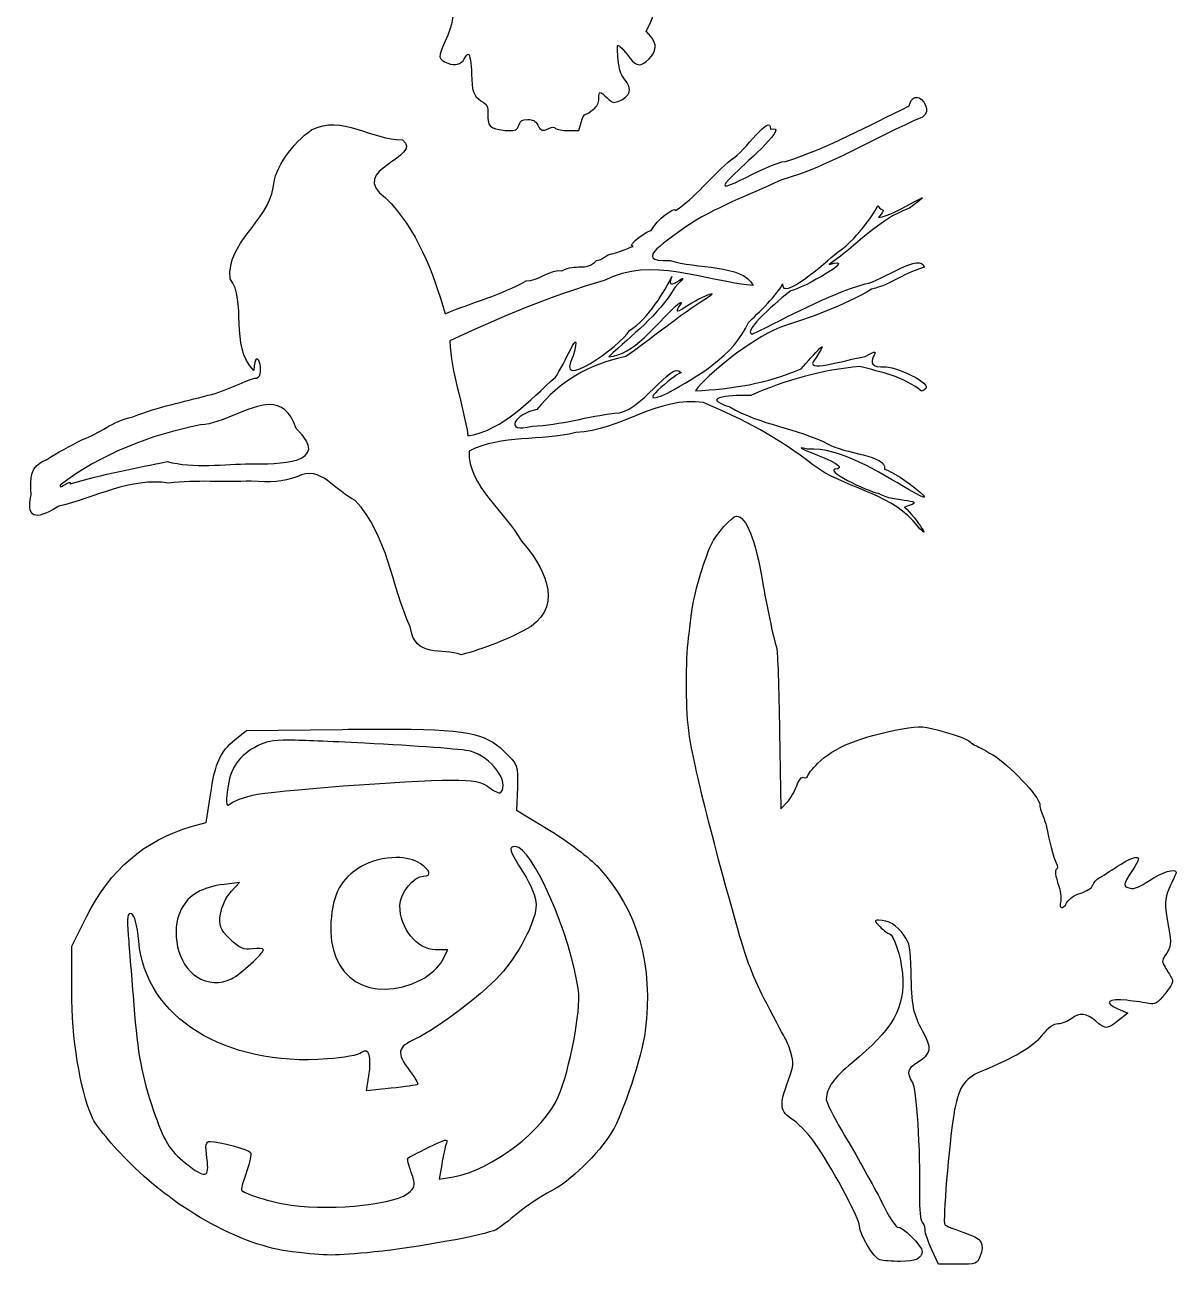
# Model space of a CAD drawing. Header units: centimetres. Extents: x -14 to 13.1, y -11.4 to 12.
# Drawn here: x -13.19 to -2.95, y -11.36 to -0.33 of the extents above; entities that cross this region are included whole.
import ezdxf

# ---------------------------------------------------------------- set-up
doc = ezdxf.new("R2010")
doc.units = ezdxf.units.CM
doc.header["$MEASUREMENT"] = 0
doc.layers.add('Layer 1', color=7, linetype='Continuous')

msp = doc.modelspace()

# ---------------------------------------------------------------- linework, layer by layer
at = {"layer": 'Layer 1'}
for points, knots in [([(-9.02652, -1.24631), (-9.06666, -1.22453), (-9.071, -1.21357), (-9.071, -1.13393), (-9.071, -1.13393), (-9.071, -1.04911), (-9.07343, -1.04415), (-9.13338, -1.0063), (-9.13338, -1.0063), (-9.2007, -0.9638), (-9.21604, -0.91981), (-9.2164, -0.76826), (-9.2164, -0.76826), (-9.21661, -0.67913), (-9.23231, -0.59235), (-9.24822, -0.59235), (-9.24822, -0.59235), (-9.2545, -0.59235), (-9.26948, -0.61074), (-9.28152, -0.63323), (-9.28152, -0.63323), (-9.30865, -0.68391), (-9.3641, -0.69923), (-9.42665, -0.67333), (-9.42665, -0.67333), (-9.51644, -0.63614), (-9.51835, -0.62026), (-9.45052, -0.47571), (-9.45052, -0.47571), (-9.38464, -0.33532), (-9.36136, -0.2014), (-9.39266, -0.14291), (-9.39266, -0.14291), (-9.40253, -0.12448), (-9.41423, -0.00515), (-9.41868, 0.12227), (-9.41868, 0.12227), (-9.42735, 0.37072), (-9.44251, 0.47366), (-9.49387, 0.63279), (-9.49387, 0.63279), (-9.53104, 0.74795), (-9.54671, 0.76392), (-9.58688, 0.72756), (-9.58688, 0.72756), (-9.62972, 0.68879), (-9.66583, 0.69621), (-9.69336, 0.74944), (-9.69336, 0.74944), (-9.72794, 0.81631), (-9.72475, 0.83482), (-9.66951, 0.88774), (-9.66951, 0.88774), (-9.64282, 0.91331), (-9.62098, 0.93946), (-9.62098, 0.94584), (-9.62098, 0.94584), (-9.62098, 0.95223), (-9.65083, 0.95345), (-9.68732, 0.94855), (-9.68732, 0.94855), (-9.76636, 0.93795), (-9.78213, 0.95516), (-9.78249, 1.05236), (-9.78249, 1.05236), (-9.78268, 1.10626), (-9.77411, 1.12672), (-9.74012, 1.15346), (-9.74012, 1.15346), (-9.71668, 1.1719), (-9.68028, 1.18699), (-9.65924, 1.18699), (-9.65924, 1.18699), (-9.61248, 1.18699), (-9.61065, 1.20331), (-9.65333, 1.23985), (-9.65333, 1.23985), (-9.67112, 1.25509), (-9.68568, 1.27748), (-9.68568, 1.28961), (-9.68568, 1.28961), (-9.68568, 1.30174), (-9.70388, 1.33131), (-9.72612, 1.35531), (-9.72612, 1.35531), (-9.77275, 1.40562), (-9.77673, 1.44026), (-9.74166, 1.49034), (-9.74166, 1.49034), (-9.71809, 1.52399), (-9.72143, 1.53263), (-9.80401, 1.65165), (-9.80401, 1.65165), (-9.852, 1.72082), (-9.91862, 1.83496), (-9.95206, 1.90531), (-9.95206, 1.90531), (-9.9855, 1.97566), (-10.07273, 2.12124), (-10.1459, 2.22883), (-10.1459, 2.22883), (-10.36162, 2.54602), (-10.6366, 2.99864), (-10.92809, 3.51632), (-10.92809, 3.51632), (-11.05006, 3.73293), (-11.40923, 4.23836), (-11.4971, 4.31703), (-11.4971, 4.31703), (-11.51697, 4.33482), (-11.54991, 4.38214), (-11.57029, 4.42217), (-11.57029, 4.42217), (-11.59067, 4.46221), (-11.65199, 4.54955), (-11.70655, 4.61628), (-11.70655, 4.61628), (-11.76562, 4.68851), (-11.83894, 4.80632), (-11.88775, 4.90745), (-11.88775, 4.90745), (-11.93285, 5.00087), (-11.98022, 5.09711), (-11.99303, 5.12133), (-11.99303, 5.12133), (-12.01345, 5.15995), (-12.01325, 5.17128), (-11.99142, 5.21351), (-11.99142, 5.21351), (-11.97773, 5.23999), (-11.9399, 5.28196), (-11.90735, 5.30679), (-11.90735, 5.30679), (-11.85803, 5.34441), (-11.82907, 5.35286), (-11.73344, 5.35753), (-11.73344, 5.35753), (-11.63408, 5.36239), (-11.61116, 5.35802), (-11.56243, 5.32495), (-11.56243, 5.32495), (-11.48867, 5.2749), (-11.43785, 5.19419), (-11.35343, 4.99307), (-11.35343, 4.99307), (-11.27967, 4.81735), (-11.15419, 4.59452), (-11.03471, 4.42708), (-11.03471, 4.42708), (-10.99462, 4.3709), (-10.91245, 4.22125), (-10.8521, 4.09452), (-10.8521, 4.09452), (-10.79176, 3.96779), (-10.68597, 3.77005), (-10.61702, 3.65509), (-10.61702, 3.65509), (-10.54807, 3.54013), (-10.45507, 3.37192), (-10.41034, 3.2813), (-10.41034, 3.2813), (-10.36562, 3.19067), (-10.27917, 3.04452), (-10.21824, 2.95651), (-10.21824, 2.95651), (-9.97287, 2.60211), (-9.8932, 2.47805), (-9.80044, 2.30598), (-9.80044, 2.30598), (-9.69463, 2.10969), (-9.65991, 2.05628), (-9.56865, 1.94935), (-9.56865, 1.94935), (-9.48214, 1.848), (-9.40933, 1.73436), (-9.32116, 1.56309), (-9.32116, 1.56309), (-9.27879, 1.4808), (-9.23793, 1.41346), (-9.23035, 1.41346), (-9.23035, 1.41346), (-9.22277, 1.41346), (-9.21657, 1.39582), (-9.21657, 1.37426), (-9.21657, 1.37426), (-9.21657, 1.31187), (-9.14608, 1.24132), (-9.07189, 1.22946), (-9.07189, 1.22946), (-9.02107, 1.22133), (-8.98413, 1.19648), (-8.89765, 1.11223), (-8.89765, 1.11223), (-8.75231, 0.97065), (-8.6268, 0.88704), (-8.49023, 0.84083), (-8.49023, 0.84083), (-8.36781, 0.79941), (-8.33159, 0.7769), (-8.14606, 0.62688), (-8.14606, 0.62688), (-8.04302, 0.54357), (-7.99752, 0.51887), (-7.87916, 0.48202), (-7.87916, 0.48202), (-7.80068, 0.45759), (-7.70756, 0.43333), (-7.67223, 0.42812), (-7.67223, 0.42812), (-7.59327, 0.41647), (-7.5672, 0.37311), (-7.56686, 0.25284), (-7.56686, 0.25284), (-7.56662, 0.17146), (-7.56843, 0.16792), (-7.60996, 0.16792), (-7.60996, 0.16792), (-7.6338, 0.16792), (-7.69903, 0.18337), (-7.75492, 0.20224), (-7.75492, 0.20224), (-7.8655, 0.23959), (-7.90631, 0.23506), (-7.90631, 0.1854), (-7.90631, 0.1854), (-7.90631, 0.16777), (-7.91791, 0.14685), (-7.93208, 0.13892), (-7.93208, 0.13892), (-7.9534, 0.12699), (-7.94572, 0.11515), (-7.8876, 0.07038), (-7.8876, 0.07038), (-7.62856, -0.12916), (-7.59897, -0.15797), (-7.59897, -0.21063), (-7.59897, -0.21063), (-7.59897, -0.23888), (-7.61328, -0.29007), (-7.63078, -0.32438), (-7.63078, -0.32438), (-7.63078, -0.32438), (-7.66259, -0.38677), (-7.66259, -0.38677), (-7.66259, -0.38677), (-7.66259, -0.38677), (-7.62269, -0.43418), (-7.62269, -0.43418), (-7.62269, -0.43418), (-7.56539, -0.50228), (-7.57026, -0.56687), (-7.63779, -0.6344), (-7.63779, -0.6344), (-7.70851, -0.70512), (-7.74799, -0.7042), (-7.80452, -0.63051), (-7.80452, -0.63051), (-7.86649, -0.54972), (-7.90765, -0.50741), (-7.91608, -0.51584), (-7.91608, -0.51584), (-7.91997, -0.51973), (-7.91828, -0.57529), (-7.91234, -0.6393), (-7.91234, -0.6393), (-7.90361, -0.73323), (-7.89262, -0.76689), (-7.85539, -0.81373), (-7.85539, -0.81373), (-7.78175, -0.9064), (-7.80004, -0.96943), (-7.91304, -1.01239), (-7.91304, -1.01239), (-7.9555, -1.02853), (-7.96513, -1.02546), (-8.01084, -0.98116), (-8.01084, -0.98116), (-8.03872, -0.95414), (-8.06665, -0.93203), (-8.0729, -0.93203), (-8.0729, -0.93203), (-8.07915, -0.93203), (-8.08426, -0.95686), (-8.08426, -0.98721), (-8.08426, -0.98721), (-8.08426, -1.02897), (-8.09637, -1.05257), (-8.13403, -1.08427), (-8.13403, -1.08427), (-8.1614, -1.1073), (-8.19265, -1.12615), (-8.20347, -1.12615), (-8.20347, -1.12615), (-8.21429, -1.12615), (-8.2319, -1.15891), (-8.24261, -1.19894), (-8.24261, -1.19894), (-8.24261, -1.19894), (-8.26208, -1.27173), (-8.26208, -1.27173), (-8.26208, -1.27173), (-8.26208, -1.27173), (-8.35596, -1.27173), (-8.35596, -1.27173), (-8.35596, -1.27173), (-8.4076, -1.27173), (-8.45838, -1.26319), (-8.46881, -1.25276), (-8.46881, -1.25276), (-8.48332, -1.23825), (-8.49757, -1.23825), (-8.52942, -1.25276), (-8.52942, -1.25276), (-8.58874, -1.27979), (-8.5967, -1.27742), (-8.62873, -1.2232), (-8.62873, -1.2232), (-8.65228, -1.18333), (-8.66797, -1.17467), (-8.71665, -1.17467), (-8.71665, -1.17467), (-8.76724, -1.17467), (-8.77884, -1.18177), (-8.796, -1.2232), (-8.796, -1.2232), (-8.8147, -1.26835), (-8.82188, -1.27168), (-8.89906, -1.27108), (-8.89906, -1.27108), (-8.94469, -1.27072), (-9.00204, -1.25957), (-9.0265, -1.2463), (-9.0265, -1.2463), (-9.0265, -1.2463), (-9.02652, -1.24631), (-9.02652, -1.24631)], [0, 0, 0, 0, 0.01176471, 0.01176471, 0.01176471, 0.01176471, 0.02352941, 0.02352941, 0.02352941, 0.02352941, 0.03529412, 0.03529412, 0.03529412, 0.03529412, 0.04705882, 0.04705882, 0.04705882, 0.04705882, 0.05882353, 0.05882353, 0.05882353, 0.05882353, 0.07058824, 0.07058824, 0.07058824, 0.07058824, 0.08235294, 0.08235294, 0.08235294, 0.08235294, 0.09411765, 0.09411765, 0.09411765, 0.09411765, 0.10588235, 0.10588235, 0.10588235, 0.10588235, 0.11764706, 0.11764706, 0.11764706, 0.11764706, 0.12941176, 0.12941176, 0.12941176, 0.12941176, 0.14117647, 0.14117647, 0.14117647, 0.14117647, 0.15294118, 0.15294118, 0.15294118, 0.15294118, 0.16470588, 0.16470588, 0.16470588, 0.16470588, 0.17647059, 0.17647059, 0.17647059, 0.17647059, 0.18823529, 0.18823529, 0.18823529, 0.18823529, 0.2, 0.2, 0.2, 0.2, 0.21176471, 0.21176471, 0.21176471, 0.21176471, 0.22352941, 0.22352941, 0.22352941, 0.22352941, 0.23529412, 0.23529412, 0.23529412, 0.23529412, 0.24705882, 0.24705882, 0.24705882, 0.24705882, 0.25882353, 0.25882353, 0.25882353, 0.25882353, 0.27058824, 0.27058824, 0.27058824, 0.27058824, 0.28235294, 0.28235294, 0.28235294, 0.28235294, 0.29411765, 0.29411765, 0.29411765, 0.29411765, 0.30588235, 0.30588235, 0.30588235, 0.30588235, 0.31764706, 0.31764706, 0.31764706, 0.31764706, 0.32941176, 0.32941176, 0.32941176, 0.32941176, 0.34117647, 0.34117647, 0.34117647, 0.34117647, 0.35294118, 0.35294118, 0.35294118, 0.35294118, 0.36470588, 0.36470588, 0.36470588, 0.36470588, 0.37647059, 0.37647059, 0.37647059, 0.37647059, 0.38823529, 0.38823529, 0.38823529, 0.38823529, 0.4, 0.4, 0.4, 0.4, 0.41176471, 0.41176471, 0.41176471, 0.41176471, 0.42352941, 0.42352941, 0.42352941, 0.42352941, 0.43529412, 0.43529412, 0.43529412, 0.43529412, 0.44705882, 0.44705882, 0.44705882, 0.44705882, 0.45882353, 0.45882353, 0.45882353, 0.45882353, 0.47058824, 0.47058824, 0.47058824, 0.47058824, 0.48235294, 0.48235294, 0.48235294, 0.48235294, 0.49411765, 0.49411765, 0.49411765, 0.49411765, 0.50588235, 0.50588235, 0.50588235, 0.50588235, 0.51764706, 0.51764706, 0.51764706, 0.51764706, 0.52941176, 0.52941176, 0.52941176, 0.52941176, 0.54117647, 0.54117647, 0.54117647, 0.54117647, 0.55294118, 0.55294118, 0.55294118, 0.55294118, 0.56470588, 0.56470588, 0.56470588, 0.56470588, 0.57647059, 0.57647059, 0.57647059, 0.57647059, 0.58823529, 0.58823529, 0.58823529, 0.58823529, 0.6, 0.6, 0.6, 0.6, 0.61176471, 0.61176471, 0.61176471, 0.61176471, 0.62352941, 0.62352941, 0.62352941, 0.62352941, 0.63529412, 0.63529412, 0.63529412, 0.63529412, 0.64705882, 0.64705882, 0.64705882, 0.64705882, 0.65882353, 0.65882353, 0.65882353, 0.65882353, 0.67058824, 0.67058824, 0.67058824, 0.67058824, 0.68235294, 0.68235294, 0.68235294, 0.68235294, 0.69411765, 0.69411765, 0.69411765, 0.69411765, 0.70588235, 0.70588235, 0.70588235, 0.70588235, 0.71764706, 0.71764706, 0.71764706, 0.71764706, 0.72941176, 0.72941176, 0.72941176, 0.72941176, 0.74117647, 0.74117647, 0.74117647, 0.74117647, 0.75294118, 0.75294118, 0.75294118, 0.75294118, 0.76470588, 0.76470588, 0.76470588, 0.76470588, 0.77647059, 0.77647059, 0.77647059, 0.77647059, 0.78823529, 0.78823529, 0.78823529, 0.78823529, 0.8, 0.8, 0.8, 0.8, 0.81176471, 0.81176471, 0.81176471, 0.81176471, 0.82352941, 0.82352941, 0.82352941, 0.82352941, 0.83529412, 0.83529412, 0.83529412, 0.83529412, 0.84705882, 0.84705882, 0.84705882, 0.84705882, 0.85882353, 0.85882353, 0.85882353, 0.85882353, 0.87058824, 0.87058824, 0.87058824, 0.87058824, 0.88235294, 0.88235294, 0.88235294, 0.88235294, 0.89411765, 0.89411765, 0.89411765, 0.89411765, 0.90588235, 0.90588235, 0.90588235, 0.90588235, 0.91764706, 0.91764706, 0.91764706, 0.91764706, 0.92941176, 0.92941176, 0.92941176, 0.92941176, 0.94117647, 0.94117647, 0.94117647, 0.94117647, 0.95294118, 0.95294118, 0.95294118, 0.95294118, 0.96470588, 0.96470588, 0.96470588, 0.96470588, 0.97647059, 0.97647059, 0.97647059, 0.97647059, 1, 1, 1, 1]), ([(-5.26001, -0.97647), (-5.28554, -0.97754), (-5.31023, -0.99883), (-5.3252, -1.05336), (-5.3252, -1.05336), (-5.68777, -1.22852), (-6.03805, -1.42469), (-6.423, -1.54628), (-6.423, -1.54628), (-6.57606, -1.55016), (-7.19493, -1.95451), (-6.87362, -1.65302), (-6.87362, -1.65302), (-6.75504, -1.53835), (-6.38148, -1.21335), (-6.55687, -1.25988), (-6.55687, -1.25988), (-6.55454, -1.10602), (-6.79123, -1.46712), (-6.90024, -1.52537), (-6.90024, -1.52537), (-7.07723, -1.66756), (-7.23701, -1.88218), (-7.40236, -1.9827), (-7.40236, -1.9827), (-7.40659, -1.94334), (-7.56908, -2.06585), (-7.61958, -2.1616), (-7.61958, -2.1616), (-7.62737, -2.145), (-7.84709, -2.29711), (-7.78057, -2.30268), (-7.78057, -2.30268), (-7.84897, -2.32531), (-7.83618, -2.3294), (-7.96893, -2.36887), (-7.96893, -2.36887), (-8.00986, -2.37169), (-8.05278, -2.42407), (-8.10628, -2.42859), (-8.10628, -2.42859), (-8.20533, -2.52946), (-8.2797, -2.4484), (-8.41432, -2.51916), (-8.41432, -2.51916), (-8.50853, -2.49561), (-8.62955, -2.61689), (-8.73132, -2.60824), (-8.73132, -2.60824), (-8.95216, -2.7344), (-9.20379, -2.7995), (-9.45141, -2.90085), (-9.45141, -2.90085), (-9.55786, -2.53568), (-9.70246, -2.14654), (-9.98339, -1.86899), (-9.98339, -1.86899), (-10.33486, -1.61869), (-9.63582, -1.50967), (-9.82987, -1.35492), (-9.82987, -1.35492), (-10.10243, -1.35681), (-10.37577, -1.12654), (-10.64003, -1.26534), (-10.64003, -1.26534), (-10.80638, -1.38346), (-10.97161, -1.60218), (-10.98067, -1.77866), (-10.98067, -1.77866), (-11.03692, -2.0882), (-11.39518, -2.26741), (-11.3646, -2.59181), (-11.3646, -2.59181), (-11.21062, -2.77934), (-11.37441, -3.19183), (-11.1531, -3.40645), (-11.1531, -3.40645), (-11.14331, -3.14874), (-11.03948, -3.44844), (-11.12971, -3.47313), (-11.12971, -3.47313), (-11.21191, -3.48252), (-11.39301, -3.58806), (-11.55967, -3.6269), (-11.55967, -3.6269), (-11.79251, -3.6896), (-11.9885, -3.72336), (-12.23149, -3.81874), (-12.23149, -3.81874), (-12.42655, -3.85969), (-12.51032, -3.96291), (-12.67713, -4.01904), (-12.67713, -4.01904), (-12.78931, -4.07784), (-12.90473, -4.1397), (-12.99562, -4.19744), (-12.99562, -4.19744), (-13.15204, -4.25658), (-13.14283, -4.36326), (-13.13521, -4.5117), (-13.13521, -4.5117), (-13.19147, -4.75841), (-13.05315, -4.71802), (-12.88763, -4.61272), (-12.88763, -4.61272), (-12.56781, -4.53781), (-12.24699, -4.3567), (-11.912, -4.40719), (-11.912, -4.40719), (-11.66172, -4.37819), (-11.42355, -4.40271), (-11.17648, -4.38952), (-11.17648, -4.38952), (-11.00314, -4.40428), (-10.89876, -4.39634), (-10.76991, -4.35269), (-10.76991, -4.35269), (-10.55608, -4.23957), (-10.43124, -4.48315), (-10.25162, -4.56195), (-10.25162, -4.56195), (-9.96223, -4.8743), (-9.93095, -5.31373), (-9.76244, -5.68787), (-9.76244, -5.68787), (-9.72221, -5.97357), (-9.47624, -5.86914), (-9.30884, -5.93545), (-9.30884, -5.93545), (-9.10891, -5.88313), (-8.88238, -5.79438), (-8.68803, -5.68364), (-8.68803, -5.68364), (-8.39489, -5.47683), (-8.58155, -5.1344), (-8.77338, -4.92598), (-8.77338, -4.92598), (-8.91513, -4.66005), (-9.25055, -4.43549), (-9.23892, -4.12303), (-9.23892, -4.12303), (-8.94627, -3.9755), (-8.60302, -4.03634), (-8.29016, -3.95831), (-8.29016, -3.95831), (-7.89334, -3.94405), (-7.55686, -3.62923), (-7.15354, -3.69157), (-7.15354, -3.69157), (-6.81032, -3.8378), (-6.47203, -4.01111), (-6.18214, -4.2452), (-6.18214, -4.2452), (-5.90478, -4.45283), (-5.51992, -4.48627), (-5.28837, -4.74359), (-5.28837, -4.74359), (-5.08042, -4.9933), (-5.2628, -4.71303), (-5.36401, -4.62092), (-5.36401, -4.62092), (-5.1186, -4.54587), (-5.46513, -4.58348), (-5.59865, -4.49825), (-5.59865, -4.49825), (-5.69172, -4.48222), (-6.11619, -4.28196), (-5.96118, -4.28128), (-5.96118, -4.28128), (-5.83169, -4.24698), (-6.47483, -4.0472), (-6.22815, -4.10629), (-6.22815, -4.10629), (-5.93753, -4.08498), (-5.59424, -4.31166), (-5.3227, -4.46789), (-5.3227, -4.46789), (-4.96862, -4.68016), (-5.41366, -4.31733), (-5.54415, -4.28277), (-5.54415, -4.28277), (-5.5152, -4.15952), (-5.90563, -4.14795), (-6.04926, -4.05808), (-6.04926, -4.05808), (-6.3277, -3.91886), (-6.64824, -3.88995), (-6.91939, -3.73063), (-6.91939, -3.73063), (-7.21271, -3.63371), (-6.87206, -3.62714), (-6.73153, -3.62812), (-6.73153, -3.62812), (-6.42629, -3.49254), (-6.0974, -3.39963), (-5.76337, -3.37183), (-5.76337, -3.37183), (-5.5758, -3.4185), (-5.36755, -3.46466), (-5.21447, -3.5893), (-5.21447, -3.5893), (-5.05165, -3.54278), (-5.42011, -3.38195), (-5.53047, -3.37332), (-5.53047, -3.37332), (-5.81443, -3.39419), (-5.48573, -3.14958), (-5.71485, -3.2825), (-5.71485, -3.2825), (-5.83651, -3.29685), (-6.23545, -3.42595), (-6.17716, -3.32903), (-6.17716, -3.32903), (-5.98931, -3.04967), (-6.17901, -3.2754), (-6.28565, -3.39099), (-6.28565, -3.39099), (-6.58806, -3.52227), (-6.90098, -3.5717), (-7.22545, -3.58681), (-7.22545, -3.58681), (-7.12083, -3.44479), (-6.74472, -3.1357), (-6.4755, -3.02273), (-6.4755, -3.02273), (-6.19291, -2.9341), (-5.91691, -2.8336), (-5.65862, -2.68384), (-5.65862, -2.68384), (-5.45317, -2.62877), (-5.42829, -2.56413), (-5.19034, -2.48827), (-5.19034, -2.48827), (-5.2142, -2.34904), (-5.56332, -2.60906), (-5.71386, -2.63682), (-5.71386, -2.63682), (-6.07019, -2.73681), (-6.38749, -2.92644), (-6.72034, -3.08296), (-6.72034, -3.08296), (-6.81613, -3.05959), (-6.48053, -2.77916), (-6.37796, -2.69729), (-6.37796, -2.69729), (-6.27641, -2.68217), (-5.7505, -2.38217), (-6.03683, -2.4629), (-6.03683, -2.4629), (-5.79139, -2.29987), (-5.60203, -2.06094), (-5.32222, -1.96376), (-5.32222, -1.96376), (-4.99591, -1.71967), (-5.44589, -2.0292), (-5.59567, -2.04687), (-5.59567, -2.04687), (-5.52283, -1.94542), (-5.55933, -2.00474), (-5.60289, -1.94112), (-5.60289, -1.94112), (-5.60137, -1.94475), (-5.75741, -2.22057), (-5.96343, -2.3564), (-5.96343, -2.3564), (-6.07268, -2.45042), (-6.46894, -2.80004), (-6.44938, -2.63433), (-6.44938, -2.63433), (-6.48629, -2.71923), (-6.67418, -2.90704), (-6.75344, -2.97895), (-6.75344, -2.97895), (-6.89076, -3.28187), (-7.19637, -3.45067), (-7.47403, -3.60847), (-7.47403, -3.60847), (-7.80735, -3.75804), (-7.41, -3.44929), (-7.35559, -3.42409), (-7.35559, -3.42409), (-7.44213, -3.31171), (-7.71092, -3.79338), (-7.94604, -3.78662), (-7.94604, -3.78662), (-8.16998, -3.81169), (-8.43095, -3.89338), (-8.67558, -3.90158), (-8.67558, -3.90158), (-8.94596, -3.97156), (-8.82553, -3.78494), (-8.63477, -3.75403), (-8.63477, -3.75403), (-8.4366, -3.5031), (-8.17116, -3.35034), (-7.84501, -3.28226), (-7.84501, -3.28226), (-7.62239, -3.12986), (-7.53297, -3.03988), (-7.19235, -2.80726), (-7.19235, -2.80726), (-6.93829, -2.65563), (-7.16171, -2.73658), (-7.31701, -2.8406), (-7.31701, -2.8406), (-7.50382, -2.96714), (-7.24951, -2.70774), (-7.40509, -2.83761), (-7.40509, -2.83761), (-7.57685, -2.99435), (-7.77468, -3.274), (-7.99654, -3.28375), (-7.99654, -3.28375), (-7.78411, -3.08974), (-7.56056, -2.91762), (-7.40808, -2.66891), (-7.40808, -2.66891), (-7.20021, -2.44997), (-7.5252, -2.76271), (-7.43421, -2.56938), (-7.43421, -2.56938), (-7.49281, -2.69293), (-7.64372, -2.94443), (-7.81242, -3.05185), (-7.81242, -3.05185), (-7.88958, -3.1865), (-8.49258, -3.61896), (-8.31156, -3.27728), (-8.31156, -3.27728), (-8.2281, -2.9426), (-8.39669, -3.37305), (-8.47056, -3.46489), (-8.47056, -3.46489), (-8.70377, -3.67457), (-8.92477, -3.92881), (-9.24862, -3.98866), (-9.24862, -3.98866), (-9.2905, -3.70541), (-9.40015, -3.42777), (-9.4111, -3.14242), (-9.4111, -3.14242), (-8.96498, -2.93453), (-8.51109, -2.74175), (-8.03736, -2.60521), (-8.03736, -2.60521), (-7.61413, -2.38515), (-7.15012, -2.61411), (-6.71214, -2.649), (-6.71214, -2.649), (-6.80256, -2.46103), (-7.22738, -2.50172), (-7.45064, -2.42805), (-7.45064, -2.42805), (-7.82445, -2.44988), (-7.43187, -2.22726), (-7.32026, -2.13369), (-7.32026, -2.13369), (-7.05673, -1.95532), (-6.75226, -1.84844), (-6.46556, -1.71343), (-6.46556, -1.71343), (-6.01984, -1.58555), (-5.62916, -1.33312), (-5.20578, -1.15184), (-5.20578, -1.15184), (-5.12523, -1.10364), (-5.19478, -0.97369), (-5.26002, -0.97642), (-5.26002, -0.97642), (-5.26002, -0.97642), (-5.26001, -0.97647), (-5.26001, -0.97647)], [0, 0, 0, 0, 0.0106383, 0.0106383, 0.0106383, 0.0106383, 0.0212766, 0.0212766, 0.0212766, 0.0212766, 0.03191489, 0.03191489, 0.03191489, 0.03191489, 0.04255319, 0.04255319, 0.04255319, 0.04255319, 0.05319149, 0.05319149, 0.05319149, 0.05319149, 0.06382979, 0.06382979, 0.06382979, 0.06382979, 0.07446809, 0.07446809, 0.07446809, 0.07446809, 0.08510638, 0.08510638, 0.08510638, 0.08510638, 0.09574468, 0.09574468, 0.09574468, 0.09574468, 0.10638298, 0.10638298, 0.10638298, 0.10638298, 0.11702128, 0.11702128, 0.11702128, 0.11702128, 0.12765957, 0.12765957, 0.12765957, 0.12765957, 0.13829787, 0.13829787, 0.13829787, 0.13829787, 0.14893617, 0.14893617, 0.14893617, 0.14893617, 0.15957447, 0.15957447, 0.15957447, 0.15957447, 0.17021277, 0.17021277, 0.17021277, 0.17021277, 0.18085106, 0.18085106, 0.18085106, 0.18085106, 0.19148936, 0.19148936, 0.19148936, 0.19148936, 0.20212766, 0.20212766, 0.20212766, 0.20212766, 0.21276596, 0.21276596, 0.21276596, 0.21276596, 0.22340426, 0.22340426, 0.22340426, 0.22340426, 0.23404255, 0.23404255, 0.23404255, 0.23404255, 0.24468085, 0.24468085, 0.24468085, 0.24468085, 0.25531915, 0.25531915, 0.25531915, 0.25531915, 0.26595745, 0.26595745, 0.26595745, 0.26595745, 0.27659574, 0.27659574, 0.27659574, 0.27659574, 0.28723404, 0.28723404, 0.28723404, 0.28723404, 0.29787234, 0.29787234, 0.29787234, 0.29787234, 0.30851064, 0.30851064, 0.30851064, 0.30851064, 0.31914894, 0.31914894, 0.31914894, 0.31914894, 0.32978723, 0.32978723, 0.32978723, 0.32978723, 0.34042553, 0.34042553, 0.34042553, 0.34042553, 0.35106383, 0.35106383, 0.35106383, 0.35106383, 0.36170213, 0.36170213, 0.36170213, 0.36170213, 0.37234043, 0.37234043, 0.37234043, 0.37234043, 0.38297872, 0.38297872, 0.38297872, 0.38297872, 0.39361702, 0.39361702, 0.39361702, 0.39361702, 0.40425532, 0.40425532, 0.40425532, 0.40425532, 0.41489362, 0.41489362, 0.41489362, 0.41489362, 0.42553191, 0.42553191, 0.42553191, 0.42553191, 0.43617021, 0.43617021, 0.43617021, 0.43617021, 0.44680851, 0.44680851, 0.44680851, 0.44680851, 0.45744681, 0.45744681, 0.45744681, 0.45744681, 0.46808511, 0.46808511, 0.46808511, 0.46808511, 0.4787234, 0.4787234, 0.4787234, 0.4787234, 0.4893617, 0.4893617, 0.4893617, 0.4893617, 0.5, 0.5, 0.5, 0.5, 0.5106383, 0.5106383, 0.5106383, 0.5106383, 0.5212766, 0.5212766, 0.5212766, 0.5212766, 0.53191489, 0.53191489, 0.53191489, 0.53191489, 0.54255319, 0.54255319, 0.54255319, 0.54255319, 0.55319149, 0.55319149, 0.55319149, 0.55319149, 0.56382979, 0.56382979, 0.56382979, 0.56382979, 0.57446809, 0.57446809, 0.57446809, 0.57446809, 0.58510638, 0.58510638, 0.58510638, 0.58510638, 0.59574468, 0.59574468, 0.59574468, 0.59574468, 0.60638298, 0.60638298, 0.60638298, 0.60638298, 0.61702128, 0.61702128, 0.61702128, 0.61702128, 0.62765957, 0.62765957, 0.62765957, 0.62765957, 0.63829787, 0.63829787, 0.63829787, 0.63829787, 0.64893617, 0.64893617, 0.64893617, 0.64893617, 0.65957447, 0.65957447, 0.65957447, 0.65957447, 0.67021277, 0.67021277, 0.67021277, 0.67021277, 0.68085106, 0.68085106, 0.68085106, 0.68085106, 0.69148936, 0.69148936, 0.69148936, 0.69148936, 0.70212766, 0.70212766, 0.70212766, 0.70212766, 0.71276596, 0.71276596, 0.71276596, 0.71276596, 0.72340426, 0.72340426, 0.72340426, 0.72340426, 0.73404255, 0.73404255, 0.73404255, 0.73404255, 0.74468085, 0.74468085, 0.74468085, 0.74468085, 0.75531915, 0.75531915, 0.75531915, 0.75531915, 0.76595745, 0.76595745, 0.76595745, 0.76595745, 0.77659574, 0.77659574, 0.77659574, 0.77659574, 0.78723404, 0.78723404, 0.78723404, 0.78723404, 0.79787234, 0.79787234, 0.79787234, 0.79787234, 0.80851064, 0.80851064, 0.80851064, 0.80851064, 0.81914894, 0.81914894, 0.81914894, 0.81914894, 0.82978723, 0.82978723, 0.82978723, 0.82978723, 0.84042553, 0.84042553, 0.84042553, 0.84042553, 0.85106383, 0.85106383, 0.85106383, 0.85106383, 0.86170213, 0.86170213, 0.86170213, 0.86170213, 0.87234043, 0.87234043, 0.87234043, 0.87234043, 0.88297872, 0.88297872, 0.88297872, 0.88297872, 0.89361702, 0.89361702, 0.89361702, 0.89361702, 0.90425532, 0.90425532, 0.90425532, 0.90425532, 0.91489362, 0.91489362, 0.91489362, 0.91489362, 0.92553191, 0.92553191, 0.92553191, 0.92553191, 0.93617021, 0.93617021, 0.93617021, 0.93617021, 0.94680851, 0.94680851, 0.94680851, 0.94680851, 0.95744681, 0.95744681, 0.95744681, 0.95744681, 0.96808511, 0.96808511, 0.96808511, 0.96808511, 0.9787234, 0.9787234, 0.9787234, 0.9787234, 1, 1, 1, 1]), ([(-7.35559, -3.42413), (-7.35453, -3.4255), (-7.35361, -3.42706), (-7.3526, -3.42861), (-7.3526, -3.42861), (-7.34721, -3.42201), (-7.349, -3.42108), (-7.35559, -3.42413)], [0, 0, 0, 0, 0.33333333, 0.33333333, 0.33333333, 0.33333333, 1, 1, 1, 1]), ([(-11.01525, -3.71027), (-10.91329, -3.70934), (-10.82806, -3.76118), (-10.77588, -3.92351), (-10.77588, -3.92351), (-10.44305, -4.2411), (-10.94528, -4.2384), (-11.18444, -4.23727), (-11.18444, -4.23727), (-11.40729, -4.23791), (-11.69876, -4.27855), (-11.92493, -4.21612), (-11.92493, -4.21612), (-12.18296, -4.27028), (-12.51059, -4.33075), (-12.78735, -4.41543), (-12.78735, -4.41543), (-12.77614, -4.36384), (-12.88681, -4.47515), (-12.87792, -4.42513), (-12.87792, -4.42513), (-12.5152, -4.15016), (-12.0736, -3.97877), (-11.62709, -3.88942), (-11.62709, -3.88942), (-11.43193, -3.88112), (-11.197, -3.71192), (-11.01524, -3.71027), (-11.01524, -3.71027), (-11.01524, -3.71027), (-11.01525, -3.71027), (-11.01525, -3.71027)], [0, 0, 0, 0, 0.11111111, 0.11111111, 0.11111111, 0.11111111, 0.22222222, 0.22222222, 0.22222222, 0.22222222, 0.33333333, 0.33333333, 0.33333333, 0.33333333, 0.44444444, 0.44444444, 0.44444444, 0.44444444, 0.55555556, 0.55555556, 0.55555556, 0.55555556, 0.66666667, 0.66666667, 0.66666667, 0.66666667, 0.77777778, 0.77777778, 0.77777778, 0.77777778, 1, 1, 1, 1]), ([(-4.69534, -11.29109), (-4.64811, -11.16687), (-4.67249, -11.12978), (-4.83879, -11.07286), (-4.83879, -11.07286), (-4.92343, -11.04389), (-4.99932, -11.01354), (-5.00743, -11.00543), (-5.00743, -11.00543), (-5.02662, -10.98624), (-4.96943, -10.28548), (-4.92759, -10.02697), (-4.92759, -10.02697), (-4.88931, -9.79051), (-4.83701, -9.70561), (-4.69241, -9.64524), (-4.69241, -9.64524), (-4.36796, -9.50978), (-4.23389, -9.43138), (-4.1485, -9.32718), (-4.1485, -9.32718), (-4.0869, -9.25201), (-4.04124, -9.21875), (-3.99961, -9.21875), (-3.99961, -9.21875), (-3.96659, -9.21875), (-3.91153, -9.1967), (-3.87727, -9.16974), (-3.87727, -9.16974), (-3.80911, -9.11613), (-3.7458, -9.12324), (-3.66472, -9.19363), (-3.66472, -9.19363), (-3.57917, -9.2679), (-3.56289, -9.26795), (-3.47008, -9.1942), (-3.47008, -9.1942), (-3.47008, -9.1942), (-3.37896, -9.12179), (-3.37896, -9.12179), (-3.37896, -9.12179), (-3.37896, -9.12179), (-3.46817, -9.08452), (-3.46817, -9.08452), (-3.46817, -9.08452), (-3.59768, -9.03041), (-3.55558, -8.9906), (-3.38813, -9.00885), (-3.38813, -9.00885), (-3.31314, -9.01702), (-3.22421, -9.03014), (-3.19049, -9.03799), (-3.19049, -9.03799), (-3.13963, -9.04984), (-3.1152, -9.03487), (-3.04703, -8.95004), (-3.04703, -8.95004), (-2.98397, -8.87157), (-2.97052, -8.83869), (-2.98916, -8.80859), (-2.98916, -8.80859), (-3.00252, -8.78702), (-3.02874, -8.74474), (-3.04742, -8.71463), (-3.04742, -8.71463), (-3.07485, -8.67045), (-3.07555, -8.65171), (-3.05106, -8.61747), (-3.05106, -8.61747), (-2.99281, -8.53602), (-2.98891, -8.50593), (-3.01751, -8.35882), (-3.01751, -8.35882), (-3.0565, -8.15828), (-3.05264, -8.08951), (-2.9962, -7.97888), (-2.9962, -7.97888), (-2.96978, -7.92709), (-2.94816, -7.87881), (-2.94816, -7.8716), (-2.94816, -7.8716), (-2.94816, -7.83063), (-3.08085, -7.86997), (-3.18552, -7.94197), (-3.18552, -7.94197), (-3.26676, -7.99785), (-3.32387, -8.02101), (-3.35828, -8.01201), (-3.35828, -8.01201), (-3.42453, -7.99469), (-3.42353, -7.987), (-3.33734, -7.8511), (-3.33734, -7.8511), (-3.27484, -7.75255), (-3.27089, -7.73704), (-3.30829, -7.73704), (-3.30829, -7.73704), (-3.3321, -7.73704), (-3.40481, -7.77256), (-3.46988, -7.81598), (-3.46988, -7.81598), (-3.53494, -7.8594), (-3.60823, -7.90576), (-3.63274, -7.919), (-3.63274, -7.919), (-3.65725, -7.93224), (-3.68333, -7.96206), (-3.6907, -7.98526), (-3.6907, -7.98526), (-3.69806, -8.00846), (-3.74606, -8.04002), (-3.79735, -8.05539), (-3.79735, -8.05539), (-3.85092, -8.07144), (-3.90354, -8.10749), (-3.921, -8.14011), (-3.921, -8.14011), (-3.95623, -8.20594), (-3.99394, -8.1966), (-3.97563, -8.12657), (-3.97563, -8.12657), (-3.96878, -8.10037), (-3.98, -8.02952), (-4.00058, -7.96914), (-4.00058, -7.96914), (-4.02269, -7.90425), (-4.02869, -7.85361), (-4.01525, -7.8453), (-4.01525, -7.8453), (-4.00122, -7.83663), (-4.00154, -7.8144), (-4.01608, -7.78722), (-4.01608, -7.78722), (-4.0373, -7.74757), (-4.08697, -7.5631), (-4.10154, -7.46984), (-4.10154, -7.46984), (-4.10467, -7.4498), (-4.11971, -7.40263), (-4.13496, -7.36503), (-4.13496, -7.36503), (-4.15021, -7.32742), (-4.16269, -7.28334), (-4.16269, -7.26708), (-4.16269, -7.26708), (-4.16269, -7.20035), (-4.43772, -6.9089), (-4.57863, -6.82632), (-4.57863, -6.82632), (-4.65857, -6.77947), (-4.72963, -6.74114), (-4.73655, -6.74114), (-4.73655, -6.74114), (-4.74347, -6.74114), (-4.76371, -6.72656), (-4.78154, -6.70873), (-4.78154, -6.70873), (-4.79936, -6.69091), (-4.90292, -6.65099), (-5.01166, -6.62003), (-5.01166, -6.62003), (-5.19509, -6.5678), (-5.22202, -6.56595), (-5.38438, -6.59435), (-5.38438, -6.59435), (-5.74803, -6.65797), (-5.99591, -6.75885), (-6.13628, -6.90033), (-6.13628, -6.90033), (-6.18638, -6.95083), (-6.22737, -7.00242), (-6.22737, -7.01498), (-6.22737, -7.01498), (-6.22737, -7.02754), (-6.24195, -7.03223), (-6.25976, -7.02539), (-6.25976, -7.02539), (-6.28033, -7.0175), (-6.30366, -7.04479), (-6.32369, -7.10018), (-6.32369, -7.10018), (-6.34104, -7.14815), (-6.38009, -7.21421), (-6.41047, -7.24698), (-6.41047, -7.24698), (-6.41047, -7.24698), (-6.46571, -7.30656), (-6.46571, -7.30656), (-6.46571, -7.30656), (-6.46571, -7.30656), (-6.47659, -6.61699), (-6.47659, -6.61699), (-6.47659, -6.61699), (-6.48257, -6.23773), (-6.49414, -5.90556), (-6.5023, -5.87884), (-6.5023, -5.87884), (-6.53329, -5.77736), (-6.59576, -5.48225), (-6.62827, -5.28373), (-6.62827, -5.28373), (-6.68878, -4.91426), (-6.77316, -4.70338), (-6.86138, -4.70114), (-6.86138, -4.70114), (-6.89718, -4.70023), (-7.04498, -4.86659), (-7.08288, -4.95047), (-7.08288, -4.95047), (-7.15518, -5.11045), (-7.24355, -5.41452), (-7.2574, -5.55093), (-7.2574, -5.55093), (-7.26215, -5.59769), (-7.27311, -5.68513), (-7.28177, -5.74525), (-7.28177, -5.74525), (-7.30952, -5.93791), (-7.31362, -6.30897), (-7.29077, -6.55897), (-7.29077, -6.55897), (-7.26865, -6.80096), (-7.12692, -7.38543), (-6.86326, -8.32193), (-6.86326, -8.32193), (-6.76729, -8.6628), (-6.71247, -8.80732), (-6.59146, -9.03849), (-6.59146, -9.03849), (-6.50809, -9.19776), (-6.43228, -9.33899), (-6.42301, -9.35235), (-6.42301, -9.35235), (-6.41374, -9.36571), (-6.3923, -9.42067), (-6.37537, -9.47449), (-6.37537, -9.47449), (-6.34802, -9.56146), (-6.3505, -9.58846), (-6.39773, -9.71739), (-6.39773, -9.71739), (-6.48181, -9.94691), (-6.47617, -9.99338), (-6.35426, -10.0757), (-6.35426, -10.0757), (-6.29454, -10.11603), (-6.20094, -10.21982), (-6.13402, -10.31991), (-6.13402, -10.31991), (-5.98119, -10.54852), (-5.76585, -10.95613), (-5.76585, -11.01681), (-5.76585, -11.01681), (-5.76585, -11.09158), (-5.63774, -11.3035), (-5.58367, -11.31816), (-5.58367, -11.31816), (-5.55695, -11.32541), (-5.47442, -11.33148), (-5.40028, -11.33167), (-5.40028, -11.33167), (-5.26813, -11.33201), (-5.20717, -11.30405), (-5.20717, -11.24315), (-5.20717, -11.24315), (-5.20717, -11.1968), (-5.39489, -11.00928), (-5.42355, -11.027), (-5.42355, -11.027), (-5.43795, -11.0359), (-5.50132, -10.9375), (-5.57235, -10.79596), (-5.57235, -10.79596), (-5.6404, -10.66036), (-5.779, -10.41125), (-5.88035, -10.24237), (-5.88035, -10.24237), (-5.9817, -10.07349), (-6.06352, -9.91428), (-6.06217, -9.88857), (-6.06217, -9.88857), (-6.05675, -9.78567), (-5.99556, -9.69929), (-5.83513, -9.56803), (-5.83513, -9.56803), (-5.46559, -9.2657), (-5.35809, -9.07599), (-5.38357, -8.77114), (-5.38357, -8.77114), (-5.39616, -8.62056), (-5.46316, -8.41718), (-5.50018, -8.41718), (-5.50018, -8.41718), (-5.51148, -8.41718), (-5.54806, -8.38985), (-5.58145, -8.35645), (-5.58145, -8.35645), (-5.63576, -8.30214), (-5.63733, -8.29572), (-5.59628, -8.29572), (-5.59628, -8.29572), (-5.50808, -8.29572), (-5.42877, -8.34246), (-5.36985, -8.42918), (-5.36985, -8.42918), (-5.31784, -8.50572), (-5.30999, -8.54586), (-5.3067, -8.75229), (-5.3067, -8.75229), (-5.3018, -9.05913), (-5.28739, -9.13222), (-5.20171, -9.28478), (-5.20171, -9.28478), (-5.11788, -9.43405), (-5.12615, -9.48631), (-5.24467, -9.55624), (-5.24467, -9.55624), (-5.33581, -9.61001), (-5.34751, -9.65251), (-5.2941, -9.73578), (-5.2941, -9.73578), (-5.25702, -9.79359), (-5.2219, -10.3314), (-5.22842, -10.74137), (-5.22842, -10.74137), (-5.23046, -10.8695), (-5.22152, -10.97092), (-5.20742, -10.97963), (-5.20742, -10.97963), (-5.19392, -10.98798), (-5.18276, -11.01875), (-5.18263, -11.04803), (-5.18263, -11.04803), (-5.1825, -11.0773), (-5.15568, -11.15863), (-5.12302, -11.22877), (-5.12302, -11.22877), (-5.12302, -11.22877), (-5.06365, -11.35629), (-5.06365, -11.35629), (-5.06365, -11.35629), (-5.06365, -11.35629), (-4.8919, -11.35629), (-4.8919, -11.35629), (-4.8919, -11.35629), (-4.7279, -11.35629), (-4.71903, -11.35335), (-4.69536, -11.29109), (-4.69536, -11.29109), (-4.69536, -11.29109), (-4.69534, -11.29109), (-4.69534, -11.29109)], [0, 0, 0, 0, 0.01123596, 0.01123596, 0.01123596, 0.01123596, 0.02247191, 0.02247191, 0.02247191, 0.02247191, 0.03370787, 0.03370787, 0.03370787, 0.03370787, 0.04494382, 0.04494382, 0.04494382, 0.04494382, 0.05617978, 0.05617978, 0.05617978, 0.05617978, 0.06741573, 0.06741573, 0.06741573, 0.06741573, 0.07865169, 0.07865169, 0.07865169, 0.07865169, 0.08988764, 0.08988764, 0.08988764, 0.08988764, 0.1011236, 0.1011236, 0.1011236, 0.1011236, 0.11235955, 0.11235955, 0.11235955, 0.11235955, 0.12359551, 0.12359551, 0.12359551, 0.12359551, 0.13483146, 0.13483146, 0.13483146, 0.13483146, 0.14606742, 0.14606742, 0.14606742, 0.14606742, 0.15730337, 0.15730337, 0.15730337, 0.15730337, 0.16853933, 0.16853933, 0.16853933, 0.16853933, 0.17977528, 0.17977528, 0.17977528, 0.17977528, 0.19101124, 0.19101124, 0.19101124, 0.19101124, 0.20224719, 0.20224719, 0.20224719, 0.20224719, 0.21348315, 0.21348315, 0.21348315, 0.21348315, 0.2247191, 0.2247191, 0.2247191, 0.2247191, 0.23595506, 0.23595506, 0.23595506, 0.23595506, 0.24719101, 0.24719101, 0.24719101, 0.24719101, 0.25842697, 0.25842697, 0.25842697, 0.25842697, 0.26966292, 0.26966292, 0.26966292, 0.26966292, 0.28089888, 0.28089888, 0.28089888, 0.28089888, 0.29213483, 0.29213483, 0.29213483, 0.29213483, 0.30337079, 0.30337079, 0.30337079, 0.30337079, 0.31460674, 0.31460674, 0.31460674, 0.31460674, 0.3258427, 0.3258427, 0.3258427, 0.3258427, 0.33707865, 0.33707865, 0.33707865, 0.33707865, 0.34831461, 0.34831461, 0.34831461, 0.34831461, 0.35955056, 0.35955056, 0.35955056, 0.35955056, 0.37078652, 0.37078652, 0.37078652, 0.37078652, 0.38202247, 0.38202247, 0.38202247, 0.38202247, 0.39325843, 0.39325843, 0.39325843, 0.39325843, 0.40449438, 0.40449438, 0.40449438, 0.40449438, 0.41573034, 0.41573034, 0.41573034, 0.41573034, 0.42696629, 0.42696629, 0.42696629, 0.42696629, 0.43820225, 0.43820225, 0.43820225, 0.43820225, 0.4494382, 0.4494382, 0.4494382, 0.4494382, 0.46067416, 0.46067416, 0.46067416, 0.46067416, 0.47191011, 0.47191011, 0.47191011, 0.47191011, 0.48314607, 0.48314607, 0.48314607, 0.48314607, 0.49438202, 0.49438202, 0.49438202, 0.49438202, 0.50561798, 0.50561798, 0.50561798, 0.50561798, 0.51685393, 0.51685393, 0.51685393, 0.51685393, 0.52808989, 0.52808989, 0.52808989, 0.52808989, 0.53932584, 0.53932584, 0.53932584, 0.53932584, 0.5505618, 0.5505618, 0.5505618, 0.5505618, 0.56179775, 0.56179775, 0.56179775, 0.56179775, 0.57303371, 0.57303371, 0.57303371, 0.57303371, 0.58426966, 0.58426966, 0.58426966, 0.58426966, 0.59550562, 0.59550562, 0.59550562, 0.59550562, 0.60674157, 0.60674157, 0.60674157, 0.60674157, 0.61797753, 0.61797753, 0.61797753, 0.61797753, 0.62921348, 0.62921348, 0.62921348, 0.62921348, 0.64044944, 0.64044944, 0.64044944, 0.64044944, 0.65168539, 0.65168539, 0.65168539, 0.65168539, 0.66292135, 0.66292135, 0.66292135, 0.66292135, 0.6741573, 0.6741573, 0.6741573, 0.6741573, 0.68539326, 0.68539326, 0.68539326, 0.68539326, 0.69662921, 0.69662921, 0.69662921, 0.69662921, 0.70786517, 0.70786517, 0.70786517, 0.70786517, 0.71910112, 0.71910112, 0.71910112, 0.71910112, 0.73033708, 0.73033708, 0.73033708, 0.73033708, 0.74157303, 0.74157303, 0.74157303, 0.74157303, 0.75280899, 0.75280899, 0.75280899, 0.75280899, 0.76404494, 0.76404494, 0.76404494, 0.76404494, 0.7752809, 0.7752809, 0.7752809, 0.7752809, 0.78651685, 0.78651685, 0.78651685, 0.78651685, 0.79775281, 0.79775281, 0.79775281, 0.79775281, 0.80898876, 0.80898876, 0.80898876, 0.80898876, 0.82022472, 0.82022472, 0.82022472, 0.82022472, 0.83146067, 0.83146067, 0.83146067, 0.83146067, 0.84269663, 0.84269663, 0.84269663, 0.84269663, 0.85393258, 0.85393258, 0.85393258, 0.85393258, 0.86516854, 0.86516854, 0.86516854, 0.86516854, 0.87640449, 0.87640449, 0.87640449, 0.87640449, 0.88764045, 0.88764045, 0.88764045, 0.88764045, 0.8988764, 0.8988764, 0.8988764, 0.8988764, 0.91011236, 0.91011236, 0.91011236, 0.91011236, 0.92134831, 0.92134831, 0.92134831, 0.92134831, 0.93258427, 0.93258427, 0.93258427, 0.93258427, 0.94382022, 0.94382022, 0.94382022, 0.94382022, 0.95505618, 0.95505618, 0.95505618, 0.95505618, 0.96629213, 0.96629213, 0.96629213, 0.96629213, 0.97752809, 0.97752809, 0.97752809, 0.97752809, 1, 1, 1, 1]), ([(-10.00702, -6.59588), (-10.11371, -6.59601), (-10.23233, -6.59704), (-10.36448, -6.59856), (-10.36448, -6.59856), (-10.36448, -6.59856), (-11.21829, -6.60837), (-11.21829, -6.60837), (-11.21829, -6.60837), (-11.21829, -6.60837), (-11.3203, -6.69015), (-11.3203, -6.69015), (-11.3203, -6.69015), (-11.45425, -6.7977), (-11.49403, -6.88591), (-11.54037, -7.18085), (-11.54037, -7.18085), (-11.54037, -7.18085), (-11.57873, -7.4259), (-11.57873, -7.4259), (-11.57873, -7.4259), (-11.57873, -7.4259), (-11.70988, -7.46367), (-11.70988, -7.46367), (-11.70988, -7.46367), (-12.12423, -7.58364), (-12.43248, -7.84799), (-12.63982, -8.26038), (-12.63982, -8.26038), (-12.63982, -8.26038), (-12.77365, -8.52655), (-12.77365, -8.52655), (-12.77365, -8.52655), (-12.77365, -8.52655), (-12.77394, -8.92803), (-12.77394, -8.92803), (-12.77394, -8.92803), (-12.7741, -9.34626), (-12.70181, -9.79444), (-12.59313, -10.0483), (-12.59313, -10.0483), (-12.56269, -10.1194), (-12.41143, -10.30205), (-12.25381, -10.4581), (-12.25381, -10.4581), (-11.81994, -10.88767), (-11.25839, -11.19431), (-10.80938, -11.24678), (-10.80938, -11.24678), (-10.49206, -11.28386), (-10.45181, -11.28363), (-10.07958, -11.24738), (-10.07958, -11.24738), (-9.72033, -11.21239), (-9.08728, -11.0962), (-8.99886, -11.04902), (-8.99886, -11.04902), (-8.96994, -11.03358), (-8.88225, -10.96772), (-8.80407, -10.9024), (-8.80407, -10.9024), (-8.72589, -10.83708), (-8.5943, -10.74931), (-8.51144, -10.70731), (-8.51144, -10.70731), (-8.3427, -10.62181), (-8.08778, -10.37386), (-7.9687, -10.17944), (-7.9687, -10.17944), (-7.86859, -10.016), (-7.70357, -9.5152), (-7.6725, -9.28043), (-7.6725, -9.28043), (-7.59641, -8.70557), (-7.74023, -8.19919), (-8.08409, -7.83035), (-8.08409, -7.83035), (-8.16537, -7.74317), (-8.36355, -7.59219), (-8.52453, -7.4946), (-8.52453, -7.4946), (-8.52453, -7.4946), (-8.81716, -7.31706), (-8.81716, -7.31706), (-8.81716, -7.31706), (-8.81716, -7.31706), (-8.80913, -7.11573), (-8.80913, -7.11573), (-8.80913, -7.11573), (-8.80111, -6.91913), (-8.80393, -6.91126), (-8.93225, -6.78919), (-8.93225, -6.78919), (-9.09575, -6.63366), (-9.26019, -6.59499), (-10.00702, -6.59589), (-10.00702, -6.59589), (-10.00702, -6.59589), (-10.00702, -6.59588), (-10.00702, -6.59588)], [0, 0, 0, 0, 0.03846154, 0.03846154, 0.03846154, 0.03846154, 0.07692308, 0.07692308, 0.07692308, 0.07692308, 0.11538462, 0.11538462, 0.11538462, 0.11538462, 0.15384615, 0.15384615, 0.15384615, 0.15384615, 0.19230769, 0.19230769, 0.19230769, 0.19230769, 0.23076923, 0.23076923, 0.23076923, 0.23076923, 0.26923077, 0.26923077, 0.26923077, 0.26923077, 0.30769231, 0.30769231, 0.30769231, 0.30769231, 0.34615385, 0.34615385, 0.34615385, 0.34615385, 0.38461538, 0.38461538, 0.38461538, 0.38461538, 0.42307692, 0.42307692, 0.42307692, 0.42307692, 0.46153846, 0.46153846, 0.46153846, 0.46153846, 0.5, 0.5, 0.5, 0.5, 0.53846154, 0.53846154, 0.53846154, 0.53846154, 0.57692308, 0.57692308, 0.57692308, 0.57692308, 0.61538462, 0.61538462, 0.61538462, 0.61538462, 0.65384615, 0.65384615, 0.65384615, 0.65384615, 0.69230769, 0.69230769, 0.69230769, 0.69230769, 0.73076923, 0.73076923, 0.73076923, 0.73076923, 0.76923077, 0.76923077, 0.76923077, 0.76923077, 0.80769231, 0.80769231, 0.80769231, 0.80769231, 0.84615385, 0.84615385, 0.84615385, 0.84615385, 0.88461538, 0.88461538, 0.88461538, 0.88461538, 0.92307692, 0.92307692, 0.92307692, 0.92307692, 1, 1, 1, 1]), ([(-10.83763, -6.69521), (-10.70984, -6.69547), (-10.50899, -6.70491), (-10.16642, -6.72198), (-10.16642, -6.72198), (-9.71558, -6.74444), (-9.29238, -6.77629), (-9.22607, -6.79276), (-9.22607, -6.79276), (-9.04593, -6.83749), (-8.87248, -7.0741), (-8.95753, -7.15915), (-8.95753, -7.15915), (-8.96896, -7.17058), (-9.01533, -7.15091), (-9.06043, -7.11543), (-9.06043, -7.11543), (-9.12625, -7.06366), (-9.19348, -7.0509), (-9.40124, -7.0509), (-9.40124, -7.0509), (-9.77431, -7.0509), (-10.99281, -7.14306), (-11.16596, -7.18443), (-11.16596, -7.18443), (-11.24687, -7.20376), (-11.33395, -7.23698), (-11.35956, -7.25818), (-11.35956, -7.25818), (-11.39904, -7.29088), (-11.40361, -7.27268), (-11.38841, -7.13744), (-11.38841, -7.13744), (-11.3666, -6.94348), (-11.2842, -6.82521), (-11.11422, -6.7431), (-11.11422, -6.7431), (-11.0453, -6.70981), (-11.00195, -6.69491), (-10.83765, -6.69522), (-10.83765, -6.69522), (-10.83765, -6.69522), (-10.83763, -6.69521), (-10.83763, -6.69521)], [0, 0, 0, 0, 0.08333333, 0.08333333, 0.08333333, 0.08333333, 0.16666667, 0.16666667, 0.16666667, 0.16666667, 0.25, 0.25, 0.25, 0.25, 0.33333333, 0.33333333, 0.33333333, 0.33333333, 0.41666667, 0.41666667, 0.41666667, 0.41666667, 0.5, 0.5, 0.5, 0.5, 0.58333333, 0.58333333, 0.58333333, 0.58333333, 0.66666667, 0.66666667, 0.66666667, 0.66666667, 0.75, 0.75, 0.75, 0.75, 0.83333333, 0.83333333, 0.83333333, 0.83333333, 1, 1, 1, 1]), ([(-8.82816, -7.64121), (-8.67744, -7.64121), (-8.33407, -8.42372), (-8.26669, -8.92059), (-8.26669, -8.92059), (-8.24219, -9.1012), (-8.34104, -9.62158), (-8.44631, -9.86629), (-8.44631, -9.86629), (-8.57488, -10.16515), (-9.03567, -10.51811), (-9.37625, -10.57854), (-9.37625, -10.57854), (-9.37625, -10.57854), (-9.50413, -10.60114), (-9.50413, -10.60114), (-9.50413, -10.60114), (-9.50413, -10.60114), (-9.48272, -10.46821), (-9.48272, -10.46821), (-9.48272, -10.46821), (-9.47104, -10.39514), (-9.45209, -10.31077), (-9.44049, -10.28056), (-9.44049, -10.28056), (-9.42352, -10.23634), (-9.45377, -10.24299), (-9.59603, -10.31446), (-9.59603, -10.31446), (-9.69325, -10.3633), (-9.77782, -10.4077), (-9.78398, -10.41319), (-9.78398, -10.41319), (-9.79014, -10.41869), (-9.77613, -10.47613), (-9.75275, -10.54077), (-9.75275, -10.54077), (-9.71601, -10.64236), (-9.71732, -10.66534), (-9.76256, -10.71058), (-9.76256, -10.71058), (-9.87326, -10.82128), (-10.42466, -10.88404), (-10.82216, -10.83132), (-10.82216, -10.83132), (-10.98691, -10.80947), (-11.26468, -10.72309), (-11.26468, -10.69363), (-11.26468, -10.69363), (-11.26468, -10.67837), (-11.24284, -10.60341), (-11.21591, -10.52709), (-11.21591, -10.52709), (-11.18898, -10.45077), (-11.17372, -10.37682), (-11.1823, -10.36293), (-11.1823, -10.36293), (-11.1992, -10.33559), (-11.45874, -10.2642), (-11.54095, -10.2642), (-11.54095, -10.2642), (-11.58186, -10.2642), (-11.58769, -10.29202), (-11.57128, -10.41171), (-11.57128, -10.41171), (-11.5466, -10.5918), (-11.58083, -10.59992), (-11.76102, -10.45721), (-11.76102, -10.45721), (-11.90429, -10.34374), (-11.95244, -10.26437), (-12.04889, -9.98198), (-12.04889, -9.98198), (-12.15137, -9.68195), (-12.18639, -9.49377), (-12.22167, -9.05085), (-12.22167, -9.05085), (-12.23963, -8.82543), (-12.26169, -8.54733), (-12.27074, -8.43257), (-12.27074, -8.43257), (-12.28375, -8.26754), (-12.27784, -8.22686), (-12.24308, -8.23837), (-12.24308, -8.23837), (-12.21476, -8.24775), (-12.19171, -8.33507), (-12.17825, -8.48401), (-12.17825, -8.48401), (-12.1171, -9.16054), (-11.41352, -9.59904), (-10.49829, -9.53083), (-10.49829, -9.53083), (-10.35635, -9.52025), (-10.2202, -9.49479), (-10.19555, -9.47433), (-10.19555, -9.47433), (-10.13185, -9.42146), (-10.10368, -9.51073), (-10.13072, -9.67983), (-10.13072, -9.67983), (-10.13072, -9.67983), (-10.15213, -9.81455), (-10.15213, -9.81455), (-10.15213, -9.81455), (-10.15213, -9.81455), (-9.93087, -9.79165), (-9.93087, -9.79165), (-9.93087, -9.79165), (-9.80912, -9.77918), (-9.70375, -9.76349), (-9.69682, -9.75656), (-9.69682, -9.75656), (-9.68989, -9.74963), (-9.72278, -9.69345), (-9.76968, -9.63195), (-9.76968, -9.63195), (-9.88802, -9.4768), (-9.87799, -9.42521), (-9.71555, -9.35181), (-9.71555, -9.35181), (-9.51981, -9.26336), (-9.0743, -8.92034), (-8.93252, -8.749), (-8.93252, -8.749), (-8.77172, -8.55468), (-8.64154, -8.28972), (-8.64256, -8.15868), (-8.64256, -8.15868), (-8.64307, -8.09308), (-8.68794, -7.98095), (-8.75735, -7.87199), (-8.75735, -7.87199), (-8.88204, -7.67627), (-8.89275, -7.64121), (-8.82813, -7.64121), (-8.82813, -7.64121), (-8.82813, -7.64121), (-8.82816, -7.64121), (-8.82816, -7.64121)], [0, 0, 0, 0, 0.02777778, 0.02777778, 0.02777778, 0.02777778, 0.05555556, 0.05555556, 0.05555556, 0.05555556, 0.08333333, 0.08333333, 0.08333333, 0.08333333, 0.11111111, 0.11111111, 0.11111111, 0.11111111, 0.13888889, 0.13888889, 0.13888889, 0.13888889, 0.16666667, 0.16666667, 0.16666667, 0.16666667, 0.19444444, 0.19444444, 0.19444444, 0.19444444, 0.22222222, 0.22222222, 0.22222222, 0.22222222, 0.25, 0.25, 0.25, 0.25, 0.27777778, 0.27777778, 0.27777778, 0.27777778, 0.30555556, 0.30555556, 0.30555556, 0.30555556, 0.33333333, 0.33333333, 0.33333333, 0.33333333, 0.36111111, 0.36111111, 0.36111111, 0.36111111, 0.38888889, 0.38888889, 0.38888889, 0.38888889, 0.41666667, 0.41666667, 0.41666667, 0.41666667, 0.44444444, 0.44444444, 0.44444444, 0.44444444, 0.47222222, 0.47222222, 0.47222222, 0.47222222, 0.5, 0.5, 0.5, 0.5, 0.52777778, 0.52777778, 0.52777778, 0.52777778, 0.55555556, 0.55555556, 0.55555556, 0.55555556, 0.58333333, 0.58333333, 0.58333333, 0.58333333, 0.61111111, 0.61111111, 0.61111111, 0.61111111, 0.63888889, 0.63888889, 0.63888889, 0.63888889, 0.66666667, 0.66666667, 0.66666667, 0.66666667, 0.69444444, 0.69444444, 0.69444444, 0.69444444, 0.72222222, 0.72222222, 0.72222222, 0.72222222, 0.75, 0.75, 0.75, 0.75, 0.77777778, 0.77777778, 0.77777778, 0.77777778, 0.80555556, 0.80555556, 0.80555556, 0.80555556, 0.83333333, 0.83333333, 0.83333333, 0.83333333, 0.86111111, 0.86111111, 0.86111111, 0.86111111, 0.88888889, 0.88888889, 0.88888889, 0.88888889, 0.91666667, 0.91666667, 0.91666667, 0.91666667, 0.94444444, 0.94444444, 0.94444444, 0.94444444, 1, 1, 1, 1]), ([(-9.88688, -7.73905), (-9.80418, -7.73918), (-9.7278, -7.75661), (-9.67335, -7.79228), (-9.67335, -7.79228), (-9.58178, -7.85228), (-9.56804, -7.9035), (-9.64331, -7.9035), (-9.64331, -7.9035), (-9.7319, -7.9035), (-9.85476, -8.05632), (-9.85476, -8.16639), (-9.85476, -8.16639), (-9.85476, -8.36942), (-9.70124, -8.55924), (-9.53685, -8.55924), (-9.53685, -8.55924), (-9.53685, -8.55924), (-9.42682, -8.55924), (-9.42682, -8.55924), (-9.42682, -8.55924), (-9.42682, -8.55924), (-9.47767, -8.65708), (-9.47767, -8.65708), (-9.47767, -8.65708), (-9.50555, -8.711), (-9.58816, -8.78578), (-9.66116, -8.82302), (-9.66116, -8.82302), (-10.1164, -9.05527), (-10.50461, -8.80937), (-10.46828, -8.3118), (-10.46828, -8.3118), (-10.44952, -8.05486), (-10.3795, -7.92533), (-10.2042, -7.82259), (-10.2042, -7.82259), (-10.10994, -7.76735), (-9.99321, -7.73886), (-9.88688, -7.73902), (-9.88688, -7.73902), (-9.88688, -7.73902), (-9.88688, -7.73905), (-9.88688, -7.73905)], [0, 0, 0, 0, 0.08333333, 0.08333333, 0.08333333, 0.08333333, 0.16666667, 0.16666667, 0.16666667, 0.16666667, 0.25, 0.25, 0.25, 0.25, 0.33333333, 0.33333333, 0.33333333, 0.33333333, 0.41666667, 0.41666667, 0.41666667, 0.41666667, 0.5, 0.5, 0.5, 0.5, 0.58333333, 0.58333333, 0.58333333, 0.58333333, 0.66666667, 0.66666667, 0.66666667, 0.66666667, 0.75, 0.75, 0.75, 0.75, 0.83333333, 0.83333333, 0.83333333, 0.83333333, 1, 1, 1, 1]), ([(-11.28104, -7.96001), (-11.28104, -7.96001), (-11.35628, -8.04179), (-11.35628, -8.04179), (-11.35628, -8.04179), (-11.39757, -8.08677), (-11.44003, -8.17647), (-11.45055, -8.24134), (-11.45055, -8.24134), (-11.46705, -8.34302), (-11.45528, -8.37371), (-11.36609, -8.4629), (-11.36609, -8.4629), (-11.28494, -8.54405), (-11.24169, -8.56332), (-11.16535, -8.55212), (-11.16535, -8.55212), (-11.11182, -8.54426), (-11.0681, -8.54699), (-11.0681, -8.55837), (-11.0681, -8.55837), (-11.0681, -8.59028), (-11.27239, -8.77622), (-11.3527, -8.8174), (-11.3527, -8.8174), (-11.45255, -8.8686), (-11.56085, -8.86192), (-11.66377, -8.79807), (-11.66377, -8.79807), (-11.83051, -8.69463), (-11.89909, -8.39188), (-11.79938, -8.19853), (-11.79938, -8.19853), (-11.73302, -8.06984), (-11.61698, -8.00282), (-11.41664, -7.97727), (-11.41664, -7.97727), (-11.41664, -7.97727), (-11.28103, -7.96002), (-11.28103, -7.96002), (-11.28103, -7.96002), (-11.28103, -7.96002), (-11.28104, -7.96001), (-11.28104, -7.96001)], [0, 0, 0, 0, 0.08333333, 0.08333333, 0.08333333, 0.08333333, 0.16666667, 0.16666667, 0.16666667, 0.16666667, 0.25, 0.25, 0.25, 0.25, 0.33333333, 0.33333333, 0.33333333, 0.33333333, 0.41666667, 0.41666667, 0.41666667, 0.41666667, 0.5, 0.5, 0.5, 0.5, 0.58333333, 0.58333333, 0.58333333, 0.58333333, 0.66666667, 0.66666667, 0.66666667, 0.66666667, 0.75, 0.75, 0.75, 0.75, 0.83333333, 0.83333333, 0.83333333, 0.83333333, 1, 1, 1, 1])]:
    msp.add_open_spline(points, degree=3, knots=knots, dxfattribs=at)

doc.saveas('drawing.dxf')
